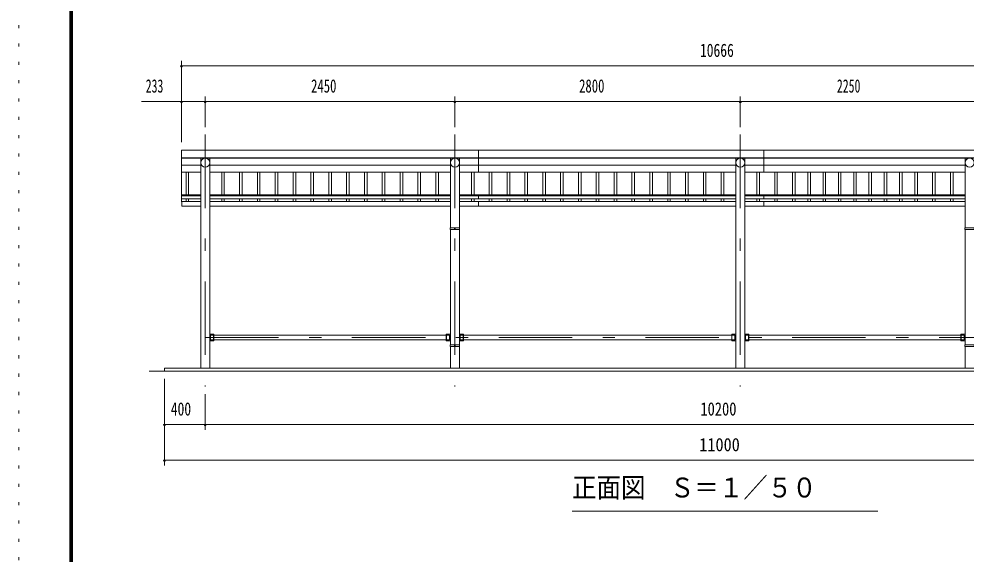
# Model space of a CAD drawing. Units: millimetres, scale not verified, with parts at other scales. Extents: x -25415 to 25419, y -10500 to 10500.
# Drawn here: x -4281 to 5012, y 0 to 5250 of the extents above; entities that cross this region are included whole.
import ezdxf
from ezdxf.enums import TextEntityAlignment as Align

# ---------------------------------------------------------------- set-up
doc = ezdxf.new("R2010")
doc.units = ezdxf.units.MM
doc.header["$LTSCALE"] = 60
doc.linetypes.add('USER3', pattern=[24, 12, -5, 2, -5])
doc.linetypes.add('USER4', pattern=[3, 0.5, -2.5])
for name, color, linetype, lineweight in [('0-2_1-05BOLD', 7, 'Continuous', 18), ('0-3_1-25CENTER', 3, 'USER3', 18), ('0-4_1-45THIN', 4, 'Continuous', 18), ('0-5_1-55DIM', 3, 'Continuous', 18), ('0-C_F-F1PAPER', 5, 'Continuous', 18), ('0-D_F-E_J_ADD', 5, 'USER4', 18)]:
    doc.layers.add(name, color=color, linetype=linetype, lineweight=lineweight)
doc.styles.add('ＭＳ ゴシック', font='')
doc.styles.get('ＭＳ ゴシック').set_extended_font_data('MS Gothic')

msp = doc.modelspace()

# ---------------------------------------------------------------- linework, layer by layer
at = {"layer": '0-2_1-05BOLD'}
for p, q in [((226.62, 3745.48), (226.62, 3963.67)), ((3026.62, 3963.67), (3026.62, 3745.48)), ((-2686.38, 3888.53), (7979.62, 3888.53)), ((7979.62, 3884.46), (-2686.38, 3884.46)), ((-2497.93, 3814.97), (-2686.38, 3814.97)), ((-2497.93, 1824.67), (-2497.93, 3884.46)), ((-2408.83, 3884.46), (-2408.83, 1824.67)), ((-47.93, 3814.97), (-2408.83, 3814.97)), ((-47.93, 3200.67), (-47.93, 3884.46)), ((41.17, 3884.46), (41.17, 3200.67)), ((2752.07, 3814.97), (41.17, 3814.97)), ((2752.07, 1824.67), (2752.07, 3884.46)), ((2841.17, 3884.46), (2841.17, 1824.67)), ((5002.07, 3814.97), (2841.17, 3814.97)), ((5002.07, 3200.67), (5002.07, 3884.46)), ((-2686.38, 3745.48), (-2497.93, 3745.48)), ((-2408.83, 3745.48), (-47.93, 3745.48)), ((41.17, 3745.48), (2752.07, 3745.48)), ((2841.17, 3745.48), (5002.07, 3745.48)), ((-2497.93, 3523.86), (-2686.38, 3523.86)), ((-2686.38, 3513.43), (-2497.93, 3513.43)), ((-2497.93, 3483.82), (-2686.38, 3483.82)), ((-2681.38, 3457.49), (-2497.93, 3457.49)), ((-2408.83, 3523.86), (-47.93, 3523.86)), ((-47.93, 3513.43), (-2408.83, 3513.43)), ((-2408.83, 3483.82), (-47.93, 3483.82)), ((-47.93, 3457.49), (-2408.83, 3457.49)), ((41.17, 3523.86), (2752.07, 3523.86)), ((2752.07, 3513.43), (41.17, 3513.43)), ((41.17, 3483.82), (2752.07, 3483.82)), ((2752.07, 3457.49), (41.17, 3457.49)), ((226.62, 3483.82), (226.62, 3523.86)), ((226.62, 3412.49), (226.62, 3457.49)), ((2841.17, 3523.86), (5002.07, 3523.86)), ((5002.07, 3513.43), (2841.17, 3513.43)), ((2841.17, 3483.82), (5002.07, 3483.82)), ((5002.07, 3457.49), (2841.17, 3457.49)), ((3026.62, 3523.86), (3026.62, 3483.82)), ((3026.62, 3457.49), (3026.62, 3412.49)), ((-2408.83, 3412.49), (-47.93, 3412.49)), ((41.17, 3412.49), (2752.07, 3412.49)), ((2841.17, 3412.49), (5002.07, 3412.49)), ((-47.93, 2053.27), (-47.93, 3184.67)), ((-6.43, 3200.67), (-6.43, 3184.67)), ((-6.43, 3192.67), (-0.33, 3192.67)), ((-0.33, 3184.67), (-0.33, 3200.67)), ((41.17, 3184.67), (41.17, 2053.27)), ((5002.07, 2053.27), (5002.07, 3184.67)), ((-2400.88, 2146.02), (-2372.03, 2146.02)), ((-2372.03, 2157.67), (-2372.03, 2091.67)), ((-2368.83, 2146.02), (-87.93, 2146.02)), ((-87.93, 2157.67), (-87.93, 2091.67)), ((-87.93, 2157.67), (-47.93, 2157.67)), ((-84.73, 2091.67), (-84.73, 2157.67)), ((77.97, 2091.67), (77.97, 2157.67)), ((2712.07, 2146.02), (81.17, 2146.02)), ((2715.27, 2091.67), (2715.27, 2157.67)), ((2881.17, 2157.67), (2841.17, 2157.67)), ((2877.97, 2091.67), (2877.97, 2157.67)), ((2881.17, 2146.02), (4962.07, 2146.02)), ((4965.27, 2091.67), (4965.27, 2157.67)), ((-87.93, 2103.32), (-2368.83, 2103.32)), ((-87.93, 2091.67), (-47.93, 2091.67)), ((-6.43, 2037.27), (-6.43, 2053.27)), ((-6.43, 2045.27), (-0.33, 2045.27)), ((-0.33, 2053.27), (-0.33, 2037.27)), ((49.12, 2103.32), (77.97, 2103.32)), ((81.17, 2103.32), (2712.07, 2103.32)), ((4962.07, 2103.32), (2881.17, 2103.32)), ((4994.12, 2103.32), (4965.27, 2103.32)), ((-47.93, 1824.67), (-47.93, 2037.27)), ((41.17, 2037.27), (41.17, 1824.67)), ((5002.07, 1824.67), (5002.07, 2037.27)), ((-3003.38, 1794.67), (8296.62, 1794.67))]:
    msp.add_line(p, q, dxfattribs=at)
for points in [[(7979.62, 3963.67), (-2686.38, 3963.67), (-2686.38, 3454.91), (-2681.38, 3454.91)], [(-2681.38, 3457.49), (-2681.38, 3412.49), (-2497.93, 3412.49)], [(-2408.83, 2091.67), (-2368.83, 2091.67), (-2368.83, 2157.67), (-2408.83, 2157.67)], [(-2372.03, 2103.32), (-2400.88, 2103.32), (-2400.88, 2146.02)], [(-84.73, 2146.02), (-55.88, 2146.02), (-55.88, 2103.32), (-84.73, 2103.32)], [(41.17, 2157.67), (81.17, 2157.67), (81.17, 2091.67), (41.17, 2091.67)], [(77.97, 2146.02), (49.12, 2146.02), (49.12, 2103.32)], [(2752.07, 2157.67), (2712.07, 2157.67), (2712.07, 2091.67), (2752.07, 2091.67)], [(2715.27, 2103.32), (2744.12, 2103.32), (2744.12, 2146.02), (2715.27, 2146.02)], [(2881.17, 2157.67), (2881.17, 2091.67), (2841.17, 2091.67)], [(2877.97, 2103.32), (2849.12, 2103.32), (2849.12, 2146.02), (2877.97, 2146.02)], [(5002.07, 2157.67), (4962.07, 2157.67), (4962.07, 2091.67), (5002.07, 2091.67)], [(4965.27, 2146.02), (4994.12, 2146.02), (4994.12, 2103.32)], [(8146.62, 1824.67), (-2853.38, 1824.67), (-2853.38, 1794.67)]]:
    msp.add_lwpolyline(points, dxfattribs=at)
for points in [[(42.77, 3200.67), (42.77, 3184.67), (-49.53, 3184.67), (-49.53, 3200.67)], [(5092.77, 3200.67), (5092.77, 3184.67), (5000.47, 3184.67), (5000.47, 3200.67)], [(42.77, 2053.27), (42.77, 2037.27), (-49.53, 2037.27), (-49.53, 2053.27)], [(5092.77, 2053.27), (5000.47, 2053.27), (5000.47, 2037.27), (5092.77, 2037.27)]]:
    msp.add_lwpolyline(points, close=True, dxfattribs=at)
for centre in [(-2453.38, 3839.91), (-3.38, 3839.91), (2796.62, 3839.91), (5046.62, 3839.91)]:
    msp.add_circle(centre, 44.55, dxfattribs=at)
for centre in [(-2453.38, 3839.22), (-3.38, 3839.22), (2796.62, 3839.22), (5046.62, 3839.22)]:
    msp.add_arc(centre, 44.55, 180, 0, dxfattribs=at)
at = {"layer": '0-3_1-25CENTER'}
for p, q in [((-2453.38, 4114.67), (-2453.38, 1644.67)), ((-3.38, 4114.67), (-3.38, 1644.67)), ((2796.62, 4114.67), (2796.62, 1644.67)), ((-2453.38, 2124.67), (7746.62, 2124.67))]:
    msp.add_line(p, q, dxfattribs=at)
at = {"layer": '0-4_1-45THIN'}
for p, q in [((-2640.88, 3523.86), (-2640.88, 3745.48)), ((-2615.88, 3745.48), (-2615.88, 3523.86)), ((-2290.87, 3745.48), (-2290.87, 3523.86)), ((-2265.87, 3523.86), (-2265.87, 3745.48)), ((-2115.87, 3523.86), (-2115.87, 3745.48)), ((-2090.87, 3745.48), (-2090.87, 3523.86)), ((-1940.87, 3745.48), (-1940.87, 3523.86)), ((-1915.87, 3523.86), (-1915.87, 3745.48)), ((-1765.87, 3523.86), (-1765.87, 3745.48)), ((-1740.87, 3745.48), (-1740.87, 3523.86)), ((-1590.87, 3745.48), (-1590.87, 3523.86)), ((-1565.87, 3523.86), (-1565.87, 3745.48)), ((-1415.87, 3523.86), (-1415.87, 3745.48)), ((-1390.87, 3745.48), (-1390.87, 3523.86)), ((-1240.87, 3745.48), (-1240.87, 3523.86)), ((-1215.87, 3523.86), (-1215.87, 3745.48)), ((-1065.87, 3523.86), (-1065.87, 3745.48)), ((-1040.87, 3745.48), (-1040.87, 3523.86)), ((-890.87, 3745.48), (-890.87, 3523.86)), ((-865.87, 3523.86), (-865.87, 3745.48)), ((-715.87, 3523.86), (-715.87, 3745.48)), ((-690.87, 3745.48), (-690.87, 3523.86)), ((-540.88, 3745.48), (-540.88, 3523.86)), ((-515.87, 3523.86), (-515.87, 3745.48)), ((-365.87, 3523.86), (-365.87, 3745.48)), ((-340.87, 3745.48), (-340.87, 3523.86)), ((-190.88, 3745.48), (-190.88, 3523.86)), ((-165.87, 3523.86), (-165.87, 3745.48)), ((159.12, 3523.86), (159.12, 3745.48)), ((184.13, 3745.48), (184.13, 3523.86)), ((334.12, 3745.48), (334.12, 3523.86)), ((359.12, 3523.86), (359.12, 3745.48)), ((509.12, 3523.86), (509.12, 3745.48)), ((534.12, 3745.48), (534.12, 3523.86)), ((684.12, 3745.48), (684.12, 3523.86)), ((709.12, 3523.86), (709.12, 3745.48)), ((859.12, 3523.86), (859.12, 3745.48)), ((884.12, 3745.48), (884.12, 3523.86)), ((1034.12, 3745.48), (1034.12, 3523.86)), ((1059.12, 3523.86), (1059.12, 3745.48)), ((1209.12, 3523.86), (1209.12, 3745.48)), ((1234.12, 3745.48), (1234.12, 3523.86)), ((1384.12, 3745.48), (1384.12, 3523.86)), ((1409.12, 3523.86), (1409.12, 3745.48)), ((1559.12, 3523.86), (1559.12, 3745.48)), ((1584.12, 3745.48), (1584.12, 3523.86)), ((1734.12, 3745.48), (1734.12, 3523.86)), ((1759.12, 3523.86), (1759.12, 3745.48)), ((1909.12, 3523.86), (1909.12, 3745.48)), ((1934.12, 3745.48), (1934.12, 3523.86)), ((2084.12, 3745.48), (2084.12, 3523.86)), ((2109.13, 3523.86), (2109.13, 3745.48)), ((2259.12, 3523.86), (2259.12, 3745.48)), ((2284.12, 3745.48), (2284.12, 3523.86)), ((2434.12, 3745.48), (2434.12, 3523.86)), ((2459.13, 3523.86), (2459.13, 3745.48)), ((2609.12, 3523.86), (2609.12, 3745.48)), ((2634.12, 3745.48), (2634.12, 3523.86)), ((2959.12, 3745.48), (2959.12, 3523.86)), ((2984.12, 3523.86), (2984.12, 3745.48)), ((3134.12, 3523.86), (3134.12, 3745.48)), ((3159.12, 3745.48), (3159.12, 3523.86)), ((3309.12, 3745.48), (3309.12, 3523.86)), ((3334.12, 3523.86), (3334.12, 3745.48)), ((3459.12, 3523.86), (3459.12, 3745.48)), ((3484.12, 3745.48), (3484.12, 3523.86)), ((3609.12, 3745.48), (3609.12, 3523.86)), ((3634.12, 3523.86), (3634.12, 3745.48)), ((3759.12, 3523.86), (3759.12, 3745.48)), ((3784.12, 3745.48), (3784.12, 3523.86)), ((3909.12, 3745.48), (3909.12, 3523.86)), ((3934.12, 3523.86), (3934.12, 3745.48)), ((4059.12, 3523.86), (4059.12, 3745.48)), ((4084.12, 3745.48), (4084.12, 3523.86)), ((4209.12, 3745.48), (4209.12, 3523.86)), ((4234.12, 3523.86), (4234.12, 3745.48)), ((4359.12, 3523.86), (4359.12, 3745.48)), ((4384.12, 3745.48), (4384.12, 3523.86)), ((4509.12, 3745.48), (4509.12, 3523.86)), ((4534.12, 3523.86), (4534.12, 3745.48)), ((4684.12, 3523.86), (4684.12, 3745.48)), ((4709.12, 3745.48), (4709.12, 3523.86)), ((4859.12, 3745.48), (4859.12, 3523.86)), ((4884.12, 3523.86), (4884.12, 3745.48)), ((-2640.88, 3457.49), (-2640.88, 3483.82)), ((-2615.88, 3483.82), (-2615.88, 3457.49)), ((-2290.87, 3483.82), (-2290.87, 3457.49)), ((-2265.87, 3457.49), (-2265.87, 3483.82)), ((-2115.87, 3457.49), (-2115.87, 3483.82)), ((-2090.87, 3483.82), (-2090.87, 3457.49)), ((-1940.87, 3483.82), (-1940.87, 3457.49)), ((-1915.87, 3457.49), (-1915.87, 3483.82)), ((-1765.87, 3457.49), (-1765.87, 3483.82)), ((-1740.87, 3483.82), (-1740.87, 3457.49)), ((-1590.87, 3483.82), (-1590.87, 3457.49)), ((-1565.87, 3457.49), (-1565.87, 3483.82)), ((-1415.87, 3457.49), (-1415.87, 3483.82)), ((-1390.87, 3483.82), (-1390.87, 3457.49)), ((-1240.87, 3483.82), (-1240.87, 3457.49)), ((-1215.87, 3457.49), (-1215.87, 3483.82)), ((-1065.87, 3457.49), (-1065.87, 3483.82)), ((-1040.87, 3483.82), (-1040.87, 3457.49)), ((-890.87, 3483.82), (-890.87, 3457.49)), ((-865.87, 3457.49), (-865.87, 3483.82)), ((-715.87, 3457.49), (-715.87, 3483.82)), ((-690.87, 3483.82), (-690.87, 3457.49)), ((-540.88, 3483.82), (-540.88, 3457.49)), ((-515.87, 3457.49), (-515.87, 3483.82)), ((-365.87, 3457.49), (-365.87, 3483.82)), ((-340.87, 3483.82), (-340.87, 3457.49)), ((-190.88, 3483.82), (-190.88, 3457.49)), ((-165.87, 3457.49), (-165.87, 3483.82)), ((159.12, 3457.49), (159.12, 3483.82)), ((184.13, 3483.82), (184.13, 3457.49)), ((334.12, 3483.82), (334.12, 3457.49)), ((359.12, 3457.49), (359.12, 3483.82)), ((509.12, 3457.49), (509.12, 3483.82)), ((534.12, 3483.82), (534.12, 3457.49)), ((684.12, 3483.82), (684.12, 3457.49)), ((709.12, 3457.49), (709.12, 3483.82)), ((859.12, 3457.49), (859.12, 3483.82)), ((884.12, 3483.82), (884.12, 3457.49)), ((1034.12, 3483.82), (1034.12, 3457.49)), ((1059.12, 3457.49), (1059.12, 3483.82)), ((1209.12, 3457.49), (1209.12, 3483.82)), ((1234.12, 3483.82), (1234.12, 3457.49)), ((1384.12, 3483.82), (1384.12, 3457.49)), ((1409.12, 3457.49), (1409.12, 3483.82)), ((1559.12, 3457.49), (1559.12, 3483.82)), ((1584.12, 3483.82), (1584.12, 3457.49)), ((1734.12, 3483.82), (1734.12, 3457.49)), ((1759.12, 3457.49), (1759.12, 3483.82)), ((1909.12, 3457.49), (1909.12, 3483.82)), ((1934.12, 3483.82), (1934.12, 3457.49)), ((2084.12, 3483.82), (2084.12, 3457.49)), ((2109.13, 3457.49), (2109.13, 3483.82)), ((2259.12, 3457.49), (2259.12, 3483.82)), ((2284.12, 3483.82), (2284.12, 3457.49)), ((2434.12, 3483.82), (2434.12, 3457.49)), ((2459.13, 3457.49), (2459.13, 3483.82)), ((2609.12, 3457.49), (2609.12, 3483.82)), ((2634.12, 3483.82), (2634.12, 3457.49)), ((2959.12, 3483.82), (2959.12, 3457.49)), ((2984.12, 3457.49), (2984.12, 3483.82)), ((3134.12, 3457.49), (3134.12, 3483.82)), ((3159.12, 3483.82), (3159.12, 3457.49)), ((3309.12, 3483.82), (3309.12, 3457.49)), ((3334.12, 3457.49), (3334.12, 3483.82)), ((3459.12, 3457.49), (3459.12, 3483.82)), ((3484.12, 3483.82), (3484.12, 3457.49)), ((3609.12, 3483.82), (3609.12, 3457.49)), ((3634.12, 3457.49), (3634.12, 3483.82)), ((3759.12, 3457.49), (3759.12, 3483.82)), ((3784.12, 3483.82), (3784.12, 3457.49)), ((3909.12, 3483.82), (3909.12, 3457.49)), ((3934.12, 3457.49), (3934.12, 3483.82)), ((4059.12, 3457.49), (4059.12, 3483.82)), ((4084.12, 3483.82), (4084.12, 3457.49)), ((4209.12, 3483.82), (4209.12, 3457.49)), ((4234.12, 3457.49), (4234.12, 3483.82)), ((4359.12, 3457.49), (4359.12, 3483.82)), ((4384.12, 3483.82), (4384.12, 3457.49)), ((4509.12, 3483.82), (4509.12, 3457.49)), ((4534.12, 3457.49), (4534.12, 3483.82)), ((4684.12, 3457.49), (4684.12, 3483.82)), ((4709.12, 3483.82), (4709.12, 3457.49)), ((4859.12, 3483.82), (4859.12, 3457.49)), ((4884.12, 3457.49), (4884.12, 3483.82))]:
    msp.add_line(p, q, dxfattribs=at)
at = {"layer": '0-5_1-55DIM'}
for p, q in [((-2686.38, 4838.67), (-2686.38, 4039.67)), ((-2676.38, 4788.67), (-2696.38, 4788.67)), ((7979.62, 4788.67), (-2686.38, 4788.67)), ((-2453.38, 4488.67), (-2453.38, 4189.67)), ((-3.38, 4488.67), (-3.38, 4189.67)), ((2796.62, 4488.67), (2796.62, 4189.67)), ((8372.12, 4438.67), (-3078.88, 4438.67)), ((-2676.38, 4438.67), (-2696.38, 4438.67)), ((-2443.38, 4438.67), (-2463.38, 4438.67)), ((6.62, 4438.67), (-13.38, 4438.67)), ((2806.62, 4438.67), (2786.62, 4438.67)), ((-2853.38, 869.67), (-2853.38, 1719.67)), ((-2453.38, 1569.67), (-2453.38, 1219.67)), ((-2843.38, 1269.67), (-2863.38, 1269.67)), ((-2853.38, 1269.67), (8146.62, 1269.67)), ((-2443.38, 1269.67), (-2463.38, 1269.67)), ((-2843.38, 919.67), (-2863.38, 919.67)), ((8146.62, 919.67), (-2853.38, 919.67)), ((1146.62, 419.67), (4146.62, 419.67))]:
    msp.add_line(p, q, dxfattribs=at)
for centre in [(-2686.38, 4788.67), (-2686.38, 4438.67), (-2453.38, 4438.67), (-3.38, 4438.67), (2796.62, 4438.67), (-2853.38, 1269.67), (-2453.38, 1269.67), (-2853.38, 919.67)]:
    msp.add_arc(centre, 10, 180, 0, dxfattribs=at)
at = {"layer": '0-C_F-F1PAPER'}
for points in [[(24918.96, -10000), (24918.96, 10100), (-3781.04, 10100), (-3781.04, -10000)], [(24916.46, -9997.5), (24916.46, 10097.5), (-3778.54, 10097.5), (-3778.54, -9997.5)], [(24913.96, -9995), (-3776.04, -9995), (-3776.04, 10095), (24913.96, 10095)], [(24911.46, -9992.5), (24911.46, 10092.5), (-3773.54, 10092.5), (-3773.54, -9992.5)], [(24908.96, -9990), (-3771.04, -9990), (-3771.04, 10090), (24908.96, 10090)], [(24906.46, -9987.5), (24906.46, 10087.5), (-3768.54, 10087.5), (-3768.54, -9987.5)], [(24903.96, -9985), (-3766.04, -9985), (-3766.04, 10085), (24903.96, 10085)], [(24901.46, -9982.5), (24901.46, 10082.5), (-3763.54, 10082.5), (-3763.54, -9982.5)], [(24898.96, -9980), (24898.96, 10080), (-3761.04, 10080), (-3761.04, -9980)], [(24896.46, -9977.5), (24896.46, 10077.5), (-3758.54, 10077.5), (-3758.54, -9977.5)], [(24893.96, -9975), (-3756.04, -9975), (-3756.04, 10075), (24893.96, 10075)]]:
    msp.add_lwpolyline(points, close=True, dxfattribs=at)
at = {"layer": '0-D_F-E_J_ADD'}
msp.add_lwpolyline([(25418.96, -10500), (-4281.04, -10500), (-4281.04, 10500), (25418.96, 10500)], close=True, dxfattribs=at)

# ---------------------------------------------------------------- texts
at = {"layer": '0-5_1-55DIM', "color": 7, "style": 'ＭＳ ゴシック'}
for s, height, width, p in [('10666', 130.2, 0.75, (2400.99, 4838.67)), ('233', 130.2, 0.65, (-3037.05, 4488.67)), ('2450', 130.2, 0.7, (-1414.39, 4488.67)), ('2800', 130.2, 0.7, (1215.35, 4488.67)), ('2250', 130.2, 0.65, (3744.94, 4488.67)), ('400', 130.2, 0.75, (-2791, 1319.67)), ('10200', 130.2, 0.8, (2404.89, 1319.67)), ('11000', 130.2, 0.9, (2393.58, 969.67)), ('正面図\u3000Ｓ＝１／５０', 195.4, 0.9, (1146.62, 496.31))]:
    msp.add_text(s, height=height, dxfattribs=dict(at, width=width)).set_placement(p, align=Align.BOTTOM_LEFT)

doc.saveas('drawing.dxf')
